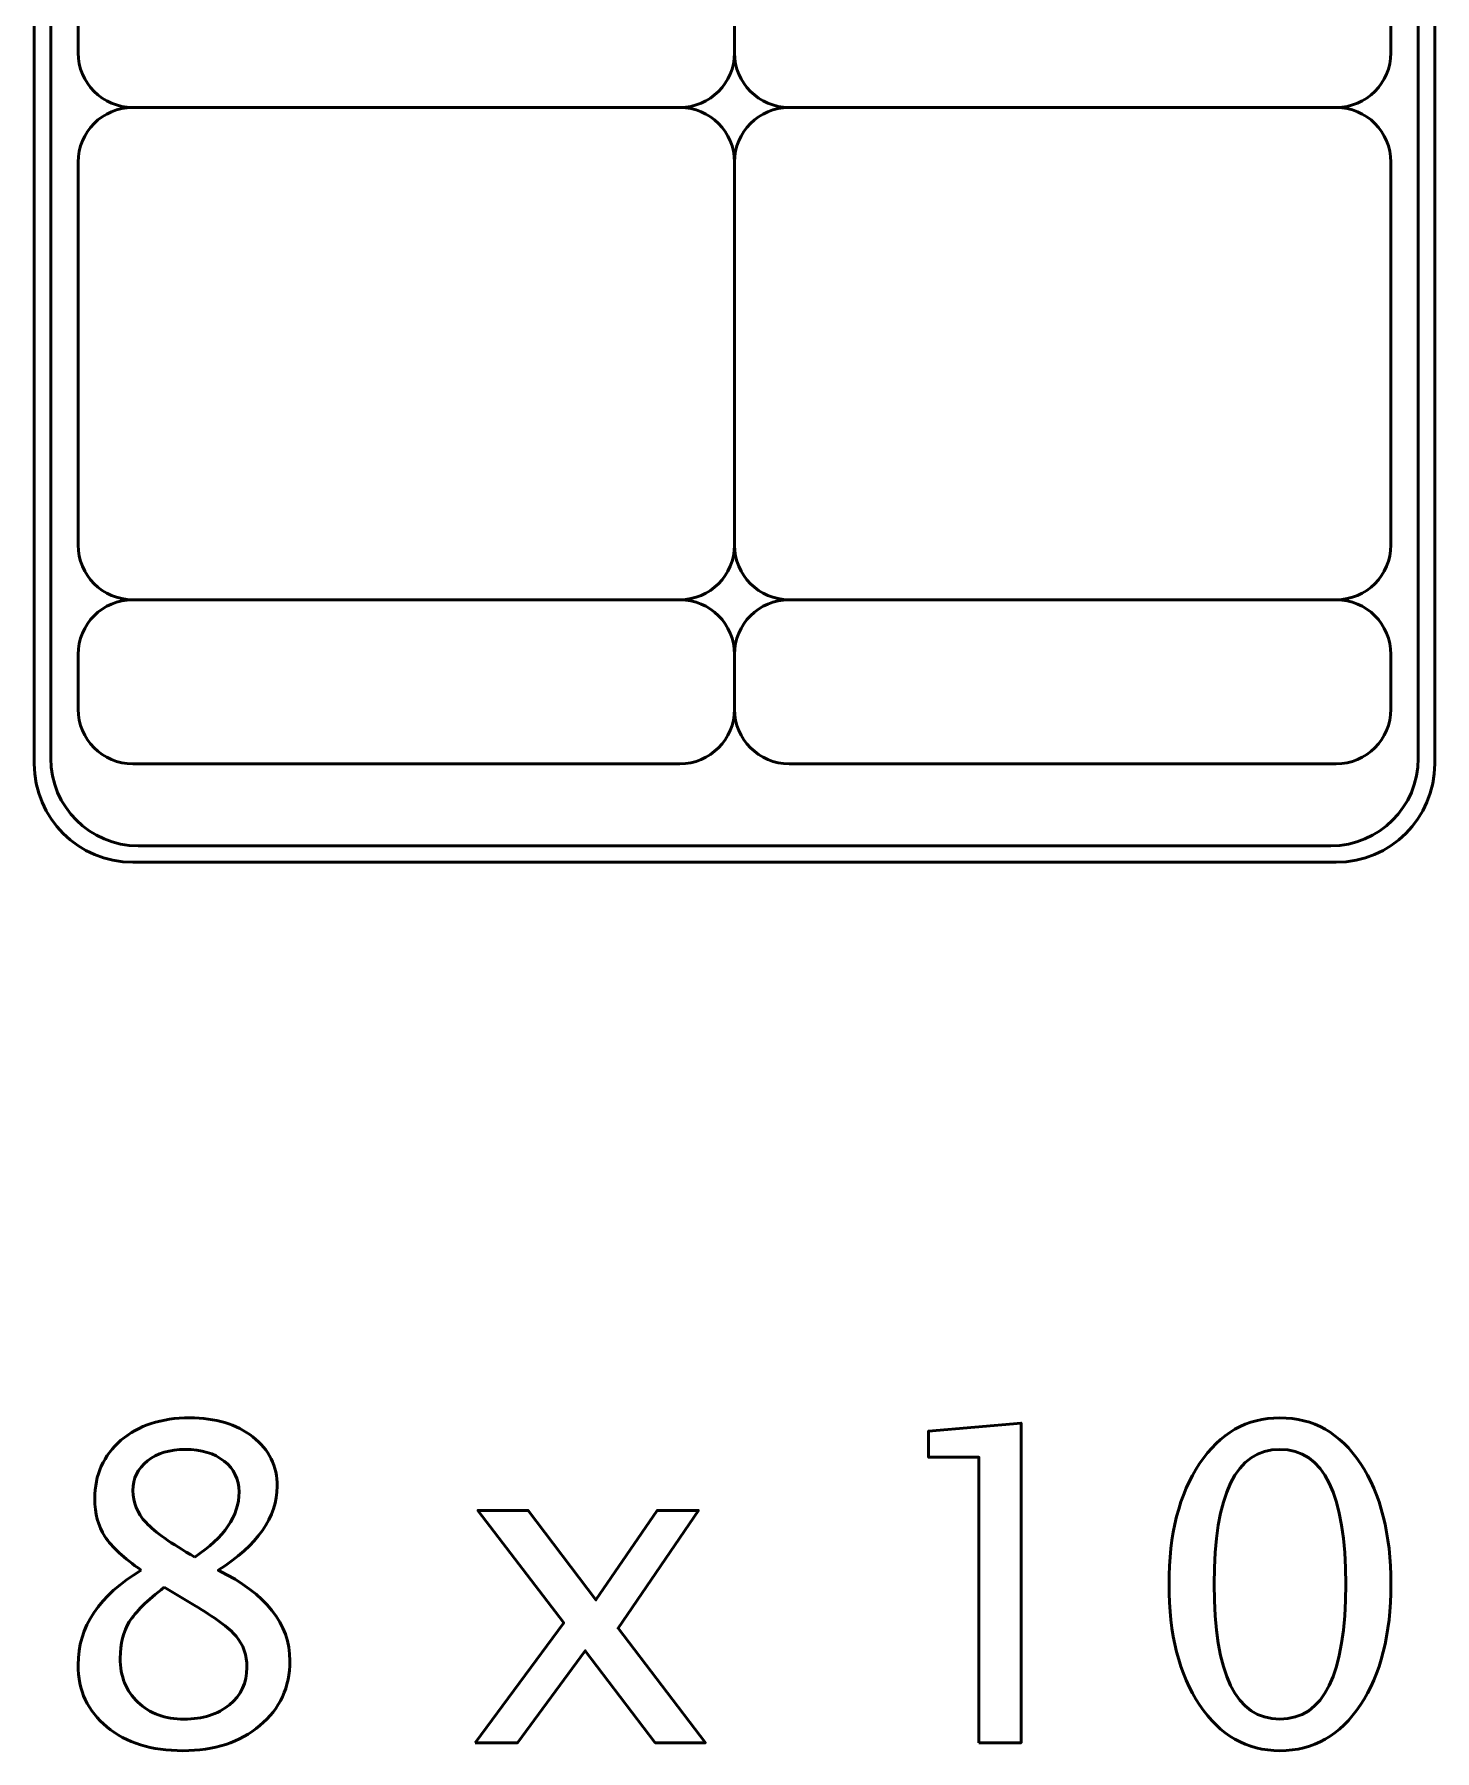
# Model space of a CAD drawing. Header units: centimetres. Extents: x -143 to 63, y -92 to 73.
# Drawn here: x 8.6 to 21.4, y -91.52 to -75.83 of the extents above; entities that cross this region are included whole.
import ezdxf

# ---------------------------------------------------------------- set-up
doc = ezdxf.new("R2010")
doc.units = ezdxf.units.CM
doc.header["$MEASUREMENT"] = 0
doc.layers.add('Layer 1', color=7, linetype='Continuous')

msp = doc.modelspace()

# ---------------------------------------------------------------- linework, layer by layer
at = {"layer": 'Layer 1', "lineweight": 53}
for points in [[(8.6, -82.5), (8.6, -82.5), (8.6, -67.5), (8.6, -67.5), (8.6, -67.5), (8.6, -67.00294), (9.00294, -66.6), (9.5, -66.6), (9.5, -66.6), (9.5, -66.6), (20.5, -66.6), (20.5, -66.6), (20.5, -66.6), (20.99706, -66.6), (21.4, -67.00294), (21.4, -67.5), (21.4, -67.5), (21.4, -67.5), (21.4, -82.5), (21.4, -82.5), (21.4, -82.5), (21.4, -82.99706), (20.99706, -83.4), (20.5, -83.4), (20.5, -83.4), (20.5, -83.4), (9.5, -83.4), (9.5, -83.4), (9.5, -83.4), (9.00294, -83.4), (8.6, -82.99706), (8.6, -82.5)], [(9.55, -83.25), (9.55, -83.25), (20.45, -83.25), (20.45, -83.25), (20.45, -83.25), (20.89183, -83.25), (21.25, -82.89183), (21.25, -82.45), (21.25, -82.45), (21.25, -82.45), (21.25, -67.55), (21.25, -67.55), (21.25, -67.55), (21.25, -67.10817), (20.89183, -66.75), (20.45, -66.75), (20.45, -66.75), (20.45, -66.75), (9.55, -66.75), (9.55, -66.75), (9.55, -66.75), (9.10817, -66.75), (8.75, -67.10817), (8.75, -67.55), (8.75, -67.55), (8.75, -67.55), (8.75, -82.45), (8.75, -82.45), (8.75, -82.45), (8.75, -82.89183), (9.10817, -83.25), (9.55, -83.25)]]:
    msp.add_open_spline(points, degree=3, knots=[0, 0, 0, 0, 0.11111111, 0.11111111, 0.11111111, 0.11111111, 0.22222222, 0.22222222, 0.22222222, 0.22222222, 0.33333333, 0.33333333, 0.33333333, 0.33333333, 0.44444444, 0.44444444, 0.44444444, 0.44444444, 0.55555556, 0.55555556, 0.55555556, 0.55555556, 0.66666667, 0.66666667, 0.66666667, 0.66666667, 0.77777778, 0.77777778, 0.77777778, 0.77777778, 1, 1, 1, 1], dxfattribs=at)
at = {"layer": 'Layer 1', "color": 3, "lineweight": 53}
for points in [[(9, -76), (9, -76), (9, -72.5), (9, -72.5), (9, -72.5), (9, -72.22386), (9.22386, -72), (9.5, -72), (9.5, -72), (9.5, -72), (14.5, -72), (14.5, -72), (14.5, -72), (14.77614, -72), (15, -72.22386), (15, -72.5), (15, -72.5), (15, -72.5), (15, -76), (15, -76), (15, -76), (15, -76.27614), (14.77614, -76.5), (14.5, -76.5), (14.5, -76.5), (14.5, -76.5), (9.5, -76.5), (9.5, -76.5), (9.5, -76.5), (9.22386, -76.5), (9, -76.27614), (9, -76)], [(15, -76), (15, -76), (15, -72.5), (15, -72.5), (15, -72.5), (15, -72.22386), (15.22386, -72), (15.5, -72), (15.5, -72), (15.5, -72), (20.5, -72), (20.5, -72), (20.5, -72), (20.77614, -72), (21, -72.22386), (21, -72.5), (21, -72.5), (21, -72.5), (21, -76), (21, -76), (21, -76), (21, -76.27614), (20.77614, -76.5), (20.5, -76.5), (20.5, -76.5), (20.5, -76.5), (15.5, -76.5), (15.5, -76.5), (15.5, -76.5), (15.22386, -76.5), (15, -76.27614), (15, -76)], [(9, -80.5), (9, -80.5), (9, -77), (9, -77), (9, -77), (9, -76.72386), (9.22386, -76.5), (9.5, -76.5), (9.5, -76.5), (9.5, -76.5), (14.5, -76.5), (14.5, -76.5), (14.5, -76.5), (14.77614, -76.5), (15, -76.72386), (15, -77), (15, -77), (15, -77), (15, -80.5), (15, -80.5), (15, -80.5), (15, -80.77614), (14.77614, -81), (14.5, -81), (14.5, -81), (14.5, -81), (9.5, -81), (9.5, -81), (9.5, -81), (9.22386, -81), (9, -80.77614), (9, -80.5)], [(15, -80.5), (15, -80.5), (15, -77), (15, -77), (15, -77), (15, -76.72386), (15.22386, -76.5), (15.5, -76.5), (15.5, -76.5), (15.5, -76.5), (20.5, -76.5), (20.5, -76.5), (20.5, -76.5), (20.77614, -76.5), (21, -76.72386), (21, -77), (21, -77), (21, -77), (21, -80.5), (21, -80.5), (21, -80.5), (21, -80.77614), (20.77614, -81), (20.5, -81), (20.5, -81), (20.5, -81), (15.5, -81), (15.5, -81), (15.5, -81), (15.22386, -81), (15, -80.77614), (15, -80.5)]]:
    msp.add_open_spline(points, degree=3, knots=[0, 0, 0, 0, 0.11111111, 0.11111111, 0.11111111, 0.11111111, 0.22222222, 0.22222222, 0.22222222, 0.22222222, 0.33333333, 0.33333333, 0.33333333, 0.33333333, 0.44444444, 0.44444444, 0.44444444, 0.44444444, 0.55555556, 0.55555556, 0.55555556, 0.55555556, 0.66666667, 0.66666667, 0.66666667, 0.66666667, 0.77777778, 0.77777778, 0.77777778, 0.77777778, 1, 1, 1, 1], dxfattribs=at)
at = {"layer": 'Layer 1', "color": 5, "lineweight": 53}
for points, knots in [([(9, -82), (9, -82), (9, -81.5), (9, -81.5), (9, -81.5), (9, -81.22386), (9.22386, -81), (9.5, -81), (9.5, -81), (9.5, -81), (14.5, -81), (14.5, -81), (14.5, -81), (14.77614, -81), (15, -81.22386), (15, -81.5), (15, -81.5), (15, -81.5), (15, -82), (15, -82), (15, -82), (15, -82.27614), (14.77614, -82.5), (14.5, -82.5), (14.5, -82.5), (14.5, -82.5), (9.5, -82.5), (9.5, -82.5), (9.5, -82.5), (9.22386, -82.5), (9, -82.27614), (9, -82)], [0, 0, 0, 0, 0.11111111, 0.11111111, 0.11111111, 0.11111111, 0.22222222, 0.22222222, 0.22222222, 0.22222222, 0.33333333, 0.33333333, 0.33333333, 0.33333333, 0.44444444, 0.44444444, 0.44444444, 0.44444444, 0.55555556, 0.55555556, 0.55555556, 0.55555556, 0.66666667, 0.66666667, 0.66666667, 0.66666667, 0.77777778, 0.77777778, 0.77777778, 0.77777778, 1, 1, 1, 1]), ([(15, -82), (15, -82), (15, -81.5), (15, -81.5), (15, -81.5), (15, -81.22386), (15.22386, -81), (15.5, -81), (15.5, -81), (15.5, -81), (20.5, -81), (20.5, -81), (20.5, -81), (20.77614, -81), (21, -81.22386), (21, -81.5), (21, -81.5), (21, -81.5), (21, -82), (21, -82), (21, -82), (21, -82.27614), (20.77614, -82.5), (20.5, -82.5), (20.5, -82.5), (20.5, -82.5), (15.5, -82.5), (15.5, -82.5), (15.5, -82.5), (15.22386, -82.5), (15, -82.27614), (15, -82)], [0, 0, 0, 0, 0.11111111, 0.11111111, 0.11111111, 0.11111111, 0.22222222, 0.22222222, 0.22222222, 0.22222222, 0.33333333, 0.33333333, 0.33333333, 0.33333333, 0.44444444, 0.44444444, 0.44444444, 0.44444444, 0.55555556, 0.55555556, 0.55555556, 0.55555556, 0.66666667, 0.66666667, 0.66666667, 0.66666667, 0.77777778, 0.77777778, 0.77777778, 0.77777778, 1, 1, 1, 1]), ([(9.57728, -89.87173), (9.41828, -89.76083), (9.30738, -89.65795), (9.24525, -89.56241), (9.24525, -89.56241), (9.18312, -89.46754), (9.15239, -89.35264), (9.15239, -89.21835), (9.15239, -89.21835), (9.15239, -88.99923), (9.23256, -88.82085), (9.39222, -88.68389), (9.39222, -88.68389), (9.55256, -88.54694), (9.76167, -88.4788), (10.01955, -88.4788), (10.01955, -88.4788), (10.25738, -88.4788), (10.45045, -88.53692), (10.5981, -88.65316), (10.5981, -88.65316), (10.74574, -88.76874), (10.8199, -88.91972), (10.8199, -89.10478), (10.8199, -89.10478), (10.8199, -89.38537), (10.64019, -89.64124), (10.28143, -89.87173), (10.28143, -89.87173), (10.71768, -90.08551), (10.93614, -90.36143), (10.93614, -90.69947), (10.93614, -90.69947), (10.93614, -90.94065), (10.84462, -91.13773), (10.66223, -91.29138), (10.66223, -91.29138), (10.47985, -91.44437), (10.24535, -91.5212), (9.95808, -91.5212), (9.95808, -91.5212), (9.67148, -91.5212), (9.44033, -91.44905), (9.26395, -91.30475), (9.26395, -91.30475), (9.08825, -91.16111), (9.00007, -90.97138), (9.00007, -90.73688), (9.00007, -90.73688), (9.00007, -90.38949), (9.19247, -90.10155), (9.57728, -89.87173)], [0, 0, 0, 0, 0.07142857, 0.07142857, 0.07142857, 0.07142857, 0.14285714, 0.14285714, 0.14285714, 0.14285714, 0.21428571, 0.21428571, 0.21428571, 0.21428571, 0.28571429, 0.28571429, 0.28571429, 0.28571429, 0.35714286, 0.35714286, 0.35714286, 0.35714286, 0.42857143, 0.42857143, 0.42857143, 0.42857143, 0.5, 0.5, 0.5, 0.5, 0.57142857, 0.57142857, 0.57142857, 0.57142857, 0.64285714, 0.64285714, 0.64285714, 0.64285714, 0.71428571, 0.71428571, 0.71428571, 0.71428571, 0.78571429, 0.78571429, 0.78571429, 0.78571429, 0.85714286, 0.85714286, 0.85714286, 0.85714286, 1, 1, 1, 1]), ([(19.98586, -91.5212), (19.68188, -91.5212), (19.4367, -91.38157), (19.25098, -91.10299), (19.25098, -91.10299), (19.06458, -90.8244), (18.97172, -90.45696), (18.97172, -90), (18.97172, -90), (18.97172, -89.54304), (19.06458, -89.1756), (19.25098, -88.89701), (19.25098, -88.89701), (19.4367, -88.61842), (19.68188, -88.4788), (19.98586, -88.4788), (19.98586, -88.4788), (20.29117, -88.4788), (20.53635, -88.61776), (20.72207, -88.89567), (20.72207, -88.89567), (20.90713, -89.17359), (20.99999, -89.5417), (20.99999, -90), (20.99999, -90), (20.99999, -90.45696), (20.90713, -90.8244), (20.72207, -91.10299), (20.72207, -91.10299), (20.53635, -91.38157), (20.29117, -91.5212), (19.98586, -91.5212)], [0, 0, 0, 0, 0.11111111, 0.11111111, 0.11111111, 0.11111111, 0.22222222, 0.22222222, 0.22222222, 0.22222222, 0.33333333, 0.33333333, 0.33333333, 0.33333333, 0.44444444, 0.44444444, 0.44444444, 0.44444444, 0.55555556, 0.55555556, 0.55555556, 0.55555556, 0.66666667, 0.66666667, 0.66666667, 0.66666667, 0.77777778, 0.77777778, 0.77777778, 0.77777778, 1, 1, 1, 1]), ([(17.23473, -91.44905), (17.23473, -91.44905), (17.23473, -88.83956), (17.23473, -88.83956), (17.23473, -88.83956), (17.23473, -88.83956), (16.77376, -88.83956), (16.77376, -88.83956), (16.77376, -88.83956), (16.77376, -88.83956), (16.77376, -88.59905), (16.77376, -88.59905), (16.77376, -88.59905), (16.77376, -88.59905), (17.61954, -88.5269), (17.61954, -88.5269), (17.61954, -88.5269), (17.61954, -88.5269), (17.61954, -91.44905), (17.61954, -91.44905), (17.61954, -91.44905), (17.61954, -91.44905), (17.23473, -91.44905), (17.23473, -91.44905)], [0, 0, 0, 0, 0.14285714, 0.14285714, 0.14285714, 0.14285714, 0.28571429, 0.28571429, 0.28571429, 0.28571429, 0.42857143, 0.42857143, 0.42857143, 0.42857143, 0.57142857, 0.57142857, 0.57142857, 0.57142857, 0.71428571, 0.71428571, 0.71428571, 0.71428571, 1, 1, 1, 1]), ([(10.06631, -89.75081), (10.33621, -89.57243), (10.47116, -89.37468), (10.47116, -89.15622), (10.47116, -89.15622), (10.47116, -89.03931), (10.42573, -88.94578), (10.33554, -88.8743), (10.33554, -88.8743), (10.24469, -88.80281), (10.12644, -88.7674), (9.98013, -88.7674), (9.98013, -88.7674), (9.8385, -88.7674), (9.72292, -88.80214), (9.63407, -88.87229), (9.63407, -88.87229), (9.54521, -88.94244), (9.50112, -89.03263), (9.50112, -89.1442), (9.50112, -89.1442), (9.50112, -89.25242), (9.54121, -89.34996), (9.62137, -89.43681), (9.62137, -89.43681), (9.70154, -89.52299), (9.84986, -89.62788), (10.06631, -89.75081)], [0, 0, 0, 0, 0.125, 0.125, 0.125, 0.125, 0.25, 0.25, 0.25, 0.25, 0.375, 0.375, 0.375, 0.375, 0.5, 0.5, 0.5, 0.5, 0.625, 0.625, 0.625, 0.625, 0.75, 0.75, 0.75, 0.75, 1, 1, 1, 1]), ([(19.98519, -91.23259), (20.3867, -91.23259), (20.58712, -90.82173), (20.58712, -90), (20.58712, -90), (20.58712, -89.17827), (20.3867, -88.7674), (19.98519, -88.7674), (19.98519, -88.7674), (19.58501, -88.7674), (19.38459, -89.17827), (19.38459, -90), (19.38459, -90), (19.38459, -90.82173), (19.58501, -91.23259), (19.98519, -91.23259)], [0, 0, 0, 0, 0.2, 0.2, 0.2, 0.2, 0.4, 0.4, 0.4, 0.4, 0.6, 0.6, 0.6, 0.6, 1, 1, 1, 1]), ([(12.63037, -91.44905), (12.63037, -91.44905), (13.43941, -90.35274), (13.43941, -90.35274), (13.43941, -90.35274), (13.43941, -90.35274), (12.65442, -89.32458), (12.65442, -89.32458), (12.65442, -89.32458), (12.65442, -89.32458), (13.11339, -89.32458), (13.11339, -89.32458), (13.11339, -89.32458), (13.11339, -89.32458), (13.73336, -90.14297), (13.73336, -90.14297), (13.73336, -90.14297), (13.73336, -90.14297), (14.29454, -89.32458), (14.29454, -89.32458), (14.29454, -89.32458), (14.29454, -89.32458), (14.67067, -89.32458), (14.67067, -89.32458), (14.67067, -89.32458), (14.67067, -89.32458), (13.93579, -90.40218), (13.93579, -90.40218), (13.93579, -90.40218), (13.93579, -90.40218), (14.7348, -91.44905), (14.7348, -91.44905), (14.7348, -91.44905), (14.7348, -91.44905), (14.27584, -91.44905), (14.27584, -91.44905), (14.27584, -91.44905), (14.27584, -91.44905), (13.63582, -90.60728), (13.63582, -90.60728), (13.63582, -90.60728), (13.63582, -90.60728), (13.01652, -91.44905), (13.01652, -91.44905), (13.01652, -91.44905), (13.01652, -91.44905), (12.63037, -91.44905), (12.63037, -91.44905)], [0, 0, 0, 0, 0.07692308, 0.07692308, 0.07692308, 0.07692308, 0.15384615, 0.15384615, 0.15384615, 0.15384615, 0.23076923, 0.23076923, 0.23076923, 0.23076923, 0.30769231, 0.30769231, 0.30769231, 0.30769231, 0.38461538, 0.38461538, 0.38461538, 0.38461538, 0.46153846, 0.46153846, 0.46153846, 0.46153846, 0.53846154, 0.53846154, 0.53846154, 0.53846154, 0.61538462, 0.61538462, 0.61538462, 0.61538462, 0.69230769, 0.69230769, 0.69230769, 0.69230769, 0.76923077, 0.76923077, 0.76923077, 0.76923077, 0.84615385, 0.84615385, 0.84615385, 0.84615385, 1, 1, 1, 1]), ([(9.78706, -90.02806), (9.63073, -90.14831), (9.5245, -90.2532), (9.46839, -90.34272), (9.46839, -90.34272), (9.41294, -90.43224), (9.38488, -90.54314), (9.38488, -90.67676), (9.38488, -90.67676), (9.38488, -90.84244), (9.43832, -90.97672), (9.54588, -91.07894), (9.54588, -91.07894), (9.65344, -91.18115), (9.79441, -91.23259), (9.97011, -91.23259), (9.97011, -91.23259), (10.13913, -91.23259), (10.27675, -91.18917), (10.38298, -91.10165), (10.38298, -91.10165), (10.48987, -91.01413), (10.54332, -90.90056), (10.54332, -90.76093), (10.54332, -90.76093), (10.54332, -90.6487), (10.51058, -90.55316), (10.44444, -90.47567), (10.44444, -90.47567), (10.3783, -90.39817), (10.2507, -90.3033), (10.06163, -90.19107), (10.06163, -90.19107), (10.06163, -90.19107), (9.78706, -90.02806), (9.78706, -90.02806)], [0, 0, 0, 0, 0.1, 0.1, 0.1, 0.1, 0.2, 0.2, 0.2, 0.2, 0.3, 0.3, 0.3, 0.3, 0.4, 0.4, 0.4, 0.4, 0.5, 0.5, 0.5, 0.5, 0.6, 0.6, 0.6, 0.6, 0.7, 0.7, 0.7, 0.7, 0.8, 0.8, 0.8, 0.8, 1, 1, 1, 1])]:
    msp.add_open_spline(points, degree=3, knots=knots, dxfattribs=at)

doc.saveas('drawing.dxf')
